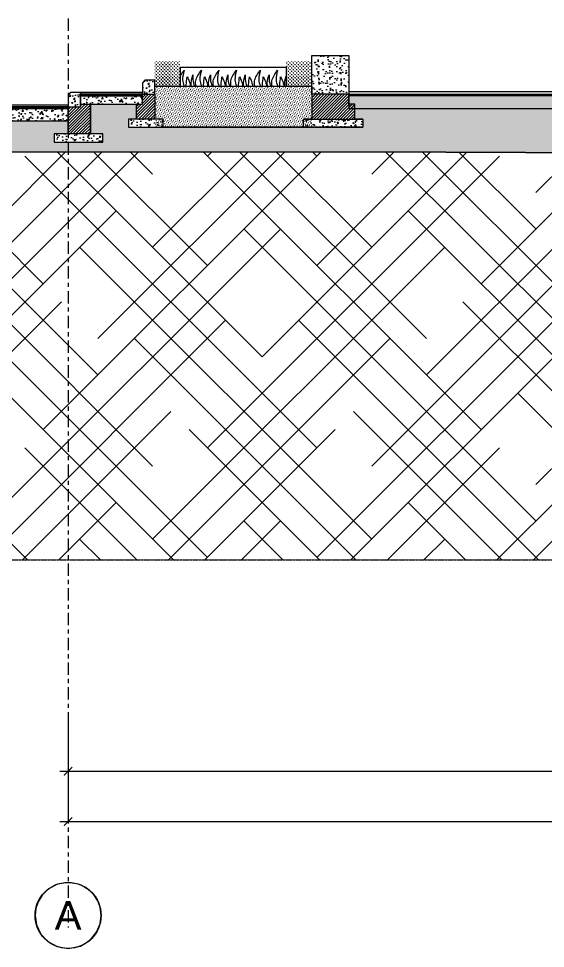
# Model space of a CAD drawing. Header units: millimetres. Extents: x 930469 to 1523124, y -120375 to 411163.
# Drawn here: x 1397319 to 1403696, y -17930 to -6667 of the extents above; entities that cross this region are included whole.
import ezdxf
from ezdxf.enums import TextEntityAlignment as Align
from ezdxf.xclip import XClip

# ---------------------------------------------------------------- set-up
doc = ezdxf.new("R2010")
doc.units = ezdxf.units.MM
doc.set_wipeout_variables(frame=1)
doc.linetypes.add('CENTER', pattern=[3, 1.5, -0.5, 0.5, -0.5])
doc.layers.get('0').update_dxf_attribs({"color": 8, "lineweight": 0})
doc.layers.get('Defpoints').update_dxf_attribs({"color": 8, "lineweight": 0})
for name, color, linetype, lineweight in [('$0$KT-Tuong', 8, 'Continuous', 0), ('$1$KT-Hatch', 8, 'Continuous', 0), ('A-HATCH', 8, 'Continuous', 0), ('A-KY HIEU', 8, 'Continuous', 0), ('A-TRUC', 8, 'CENTER', 0), ('A1-DIM', 8, 'Continuous', 0), ('A1-HATCH', 8, 'Continuous', 0), ('A_COT VACH', 8, 'Continuous', 0), ('A_hoan thien', 8, 'Continuous', 0), ('cay', 8, 'Continuous', 0), ('HACHT', 8, 'Continuous', 0), ('Hatch Via he', 8, 'Continuous', 0), ('hoan thien', 8, 'Continuous', 0), ('i_Cay xanh', 8, 'Continuous', 0), ('i_hatch', 8, 'Continuous', 0), ('xr', 8, 'Continuous', 0)]:
    doc.layers.add(name, color=color, linetype=linetype, lineweight=lineweight)
doc.styles.add('A1-arial', font='arial_1.ttf', dxfattribs={"width": 0.8})
doc.styles.add('uv-abc', font='uv-abc.shx', dxfattribs={"width": 0.85})
doc.dimstyles.new('CNC-Dim-100', dxfattribs={"dimscale": 0, "dimtxt": 250, "dimasz": 100, "dimexe": 1, "dimexo": 0, "dimgap": 50, "dimtad": 1, "dimdec": 0, "dimdsep": 46, "dimtxsty": 'uv-abc', "dimblk": 'ARCHTICK', "dimcen": 0.025, "dimdle": 100, "dimclrd": 1, "dimclre": 1, "dimclrt": 7, "dimadec": 0, "dimazin": 0, "dimtfac": 0.00072, "dimtdec": 0, "dimtix": 1, "dimtmove": 2, "dimatfit": 3, "dimfxl": 1, "dimtolj": 1, "dimarcsym": 0})
pattern_1 = [(0, (450761.453, 18476.955), (20, 20), [10, -30]), (90, (450766.453, 18471.955), (-20, 20), [10, -30])]

# ---------------------------------------------------------------- blocks, each defined once
blk = doc.blocks.new('Tag - Metric')
at = {"layer": 'xr'}
blk.add_lwpolyline([(0, 3.443), (-1.104, 3.261), (-2.059, 2.759), (-2.71, 2.124), (-3.133, 1.427), (-3.365, 0.727), (-3.443, 0), (-3.298, -0.988), (-2.832, -1.958), (-2.112, -2.719), (-1.155, -3.243), (0, -3.443), (1.284, -3.195), (2.286, -2.575), (2.964, -1.751), (3.329, -0.88), (3.443, 0), (3.338, 0.844), (3.082, 1.534), (2.652, 2.196), (1.843, 2.908), (1.07, 3.272), (0, 3.443)], close=True, dxfattribs=at)
blk.add_circle((0, 0), 3.443, dxfattribs=at)
at = {"layer": 'xr', "style": 'A1-arial', "flags": 8}
blk.add_attdef('1', text='', height=3, dxfattribs=at).set_placement((0, 0), align=Align.MIDDLE_CENTER)
blk = doc.blocks.new('_ArchTick')
at = {"const_width": 0.15}
blk.add_lwpolyline([(-0.5, -0.5), (0.5, 0.5)], dxfattribs=at)
blk = doc.blocks.new('*D30')
at = {"layer": 'A1-DIM', "ltscale": 3, "transparency": 16777216}
for p, q in [((1397918, -15133), (1397918, -15786)), ((1410468, -15133), (1410468, -15786)), ((1397818, -15785), (1410568, -15785))]:
    blk.add_line(p, q, dxfattribs=at)
at = {"layer": 'Defpoints', "ltscale": 3, "transparency": 16777216}
for p in [(1397918, -15133), (1410468, -15133), (1410468, -15785)]:
    blk.add_point(p, dxfattribs=at)
at = {"layer": 'A1-DIM', "ltscale": 3, "transparency": 16777216, "xscale": 100, "yscale": 100, "zscale": 100, "rotation": 180}
blk.add_blockref('_ArchTick', (1397918, -15785), dxfattribs=at)
at = {"layer": 'A1-DIM', "ltscale": 3, "transparency": 16777216, "xscale": 100, "yscale": 100, "zscale": 100}
blk.add_blockref('_ArchTick', (1410468, -15785), dxfattribs=at)
at = {"layer": 'A1-DIM', "ltscale": 3, "transparency": 16777216, "insert": (1404193, -15610), "char_height": 250, "attachment_point": 5, "style": 'uv-abc'}
blk.add_mtext('\\A1;12550', dxfattribs=at)
blk = doc.blocks.new('*D35')
at = {"layer": 'A1-DIM', "ltscale": 3, "transparency": 16777216}
for p, q in [((1397918, -15133), (1397918, -16396)), ((1478918, -15133), (1478918, -16396)), ((1397818, -16395), (1479018, -16395))]:
    blk.add_line(p, q, dxfattribs=at)
at = {"layer": 'Defpoints', "ltscale": 3, "transparency": 16777216}
for p in [(1397918, -15133), (1478918, -15133), (1478918, -16395)]:
    blk.add_point(p, dxfattribs=at)
at = {"layer": 'A1-DIM', "ltscale": 3, "transparency": 16777216, "xscale": 100, "yscale": 100, "zscale": 100, "rotation": 180}
blk.add_blockref('_ArchTick', (1397918, -16395), dxfattribs=at)
at = {"layer": 'A1-DIM', "ltscale": 3, "transparency": 16777216, "xscale": 100, "yscale": 100, "zscale": 100}
blk.add_blockref('_ArchTick', (1478918, -16395), dxfattribs=at)
at = {"layer": 'A1-DIM', "ltscale": 3, "transparency": 16777216, "insert": (1438418, -16220), "char_height": 250, "attachment_point": 5, "style": 'uv-abc'}
blk.add_mtext('\\A1;81000', dxfattribs=at)
blk = doc.blocks.new('co-cot-0860-01')
at = {"layer": 'xr', "ltscale": 10}
for points, knots in [([(22, 20), (22, 25), (23, 61), (28, 96), (33, 127)], [24.991807, 24.991807, 24.991807, 24.991807, 32.330722, 78.750219, 78.750219, 78.750219, 78.750219]), ([(33, 127), (41, 109), (57, 75), (69, 36), (70, 20)], [0, 0, 0, 0, 30.793887, 56.326002, 56.326002, 56.326002, 56.326002]), ([(94, 20), (94, 25), (95, 61), (100, 96), (105, 127)], [24.991807, 24.991807, 24.991807, 24.991807, 32.330722, 78.750219, 78.750219, 78.750219, 78.750219]), ([(105, 127), (113, 109), (129, 75), (141, 36), (141, 20)], [0, 0, 0, 0, 30.793887, 56.326002, 56.326002, 56.326002, 56.326002]), ([(166, 20), (163, 41), (159, 106), (201, 162), (231, 201)], [22.897425, 22.897425, 22.897425, 22.897425, 53.562226, 122.385185, 122.385185, 122.385185, 122.385185]), ([(231, 201), (220, 164), (204, 102), (221, 44), (231, 20)], [0, 0, 0, 0, 55.445229, 92.944784, 92.944784, 92.944784, 92.944784]), ([(254, 20), (254, 25), (256, 61), (261, 96), (265, 127)], [24.991807, 24.991807, 24.991807, 24.991807, 32.330722, 78.750219, 78.750219, 78.750219, 78.750219]), ([(265, 127), (274, 109), (289, 75), (302, 36), (302, 20)], [0, 0, 0, 0, 30.793887, 56.326002, 56.326002, 56.326002, 56.326002]), ([(332, 150), (331, 116), (330, 71), (346, 30), (350, 20)], [0, 0, 0, 0, 49.512922, 66.40933, 66.40933, 66.40933, 66.40933]), ([(366, 20), (363, 41), (358, 106), (401, 162), (430, 201)], [22.897425, 22.897425, 22.897425, 22.897425, 53.562226, 122.385185, 122.385185, 122.385185, 122.385185]), ([(430, 201), (420, 164), (403, 102), (421, 44), (431, 20)], [0, 0, 0, 0, 55.445229, 92.944784, 92.944784, 92.944784, 92.944784]), ([(454, 20), (454, 25), (455, 61), (460, 96), (465, 127)], [24.991807, 24.991807, 24.991807, 24.991807, 32.330722, 78.750219, 78.750219, 78.750219, 78.750219]), ([(465, 127), (473, 109), (489, 75), (501, 36), (502, 20)], [0, 0, 0, 0, 30.793887, 56.326002, 56.326002, 56.326002, 56.326002]), ([(534, 150), (533, 116), (532, 71), (548, 30), (552, 20)], [0, 0, 0, 0, 49.512922, 66.40933, 66.40933, 66.40933, 66.40933]), ([(568, 20), (565, 41), (560, 106), (603, 162), (632, 201)], [22.897425, 22.897425, 22.897425, 22.897425, 53.562226, 122.385185, 122.385185, 122.385185, 122.385185]), ([(632, 201), (622, 164), (605, 102), (623, 44), (633, 20)], [0, 0, 0, 0, 55.445229, 92.944784, 92.944784, 92.944784, 92.944784]), ([(656, 20), (656, 25), (657, 61), (662, 96), (667, 127)], [24.991807, 24.991807, 24.991807, 24.991807, 32.330722, 78.750219, 78.750219, 78.750219, 78.750219]), ([(667, 127), (675, 109), (691, 75), (703, 36), (704, 20)], [0, 0, 0, 0, 30.793887, 56.326002, 56.326002, 56.326002, 56.326002]), ([(728, 20), (725, 41), (721, 106), (763, 162), (793, 201)], [22.897425, 22.897425, 22.897425, 22.897425, 53.562226, 122.385185, 122.385185, 122.385185, 122.385185]), ([(793, 201), (783, 164), (766, 102), (783, 44), (793, 20)], [0, 0, 0, 0, 55.445229, 92.944784, 92.944784, 92.944784, 92.944784]), ([(816, 20), (816, 25), (818, 61), (823, 96), (827, 127)], [24.991807, 24.991807, 24.991807, 24.991807, 32.330722, 78.750219, 78.750219, 78.750219, 78.750219]), ([(827, 127), (836, 109), (851, 75), (864, 36), (864, 20)], [0, 0, 0, 0, 30.793887, 56.326002, 56.326002, 56.326002, 56.326002]), ([(894, 150), (893, 116), (892, 71), (908, 30), (912, 20)], [0, 0, 0, 0, 49.512922, 66.40933, 66.40933, 66.40933, 66.40933]), ([(928, 20), (925, 41), (921, 106), (963, 162), (992, 201)], [22.897425, 22.897425, 22.897425, 22.897425, 53.562226, 122.385185, 122.385185, 122.385185, 122.385185]), ([(992, 201), (982, 164), (965, 102), (983, 44), (993, 20)], [0, 0, 0, 0, 55.445229, 92.944784, 92.944784, 92.944784, 92.944784]), ([(1016, 20), (1016, 25), (1017, 61), (1023, 96), (1027, 127)], [24.991807, 24.991807, 24.991807, 24.991807, 32.330722, 78.750219, 78.750219, 78.750219, 78.750219]), ([(1027, 127), (1035, 109), (1051, 75), (1063, 36), (1064, 20)], [0, 0, 0, 0, 30.793887, 56.326002, 56.326002, 56.326002, 56.326002]), ([(1096, 150), (1095, 116), (1094, 71), (1110, 30), (1114, 20)], [0, 0, 0, 0, 49.512922, 66.40933, 66.40933, 66.40933, 66.40933]), ([(1130, 20), (1127, 41), (1123, 106), (1165, 162), (1194, 201)], [22.897425, 22.897425, 22.897425, 22.897425, 53.562226, 122.385185, 122.385185, 122.385185, 122.385185]), ([(1194, 201), (1184, 164), (1167, 102), (1185, 44), (1195, 20)], [0, 0, 0, 0, 55.445229, 92.944784, 92.944784, 92.944784, 92.944784]), ([(1218, 20), (1218, 25), (1220, 61), (1225, 96), (1229, 127)], [24.991807, 24.991807, 24.991807, 24.991807, 32.330722, 78.750219, 78.750219, 78.750219, 78.750219]), ([(1229, 127), (1237, 109), (1253, 75), (1265, 36), (1266, 20)], [0, 0, 0, 0, 30.793887, 56.326002, 56.326002, 56.326002, 56.326002]), ([(1298, 150), (1297, 116), (1296, 71), (1312, 30), (1316, 20)], [0, 0, 0, 0, 49.512922, 66.40933, 66.40933, 66.40933, 66.40933]), ([(1332, 20), (1329, 41), (1325, 106), (1367, 162), (1396, 201)], [22.897425, 22.897425, 22.897425, 22.897425, 53.562226, 122.385185, 122.385185, 122.385185, 122.385185]), ([(1396, 201), (1386, 164), (1369, 102), (1387, 44), (1397, 20)], [0, 0, 0, 0, 55.445229, 92.944784, 92.944784, 92.944784, 92.944784]), ([(1420, 20), (1420, 25), (1422, 61), (1427, 96), (1431, 127)], [24.991807, 24.991807, 24.991807, 24.991807, 32.330722, 78.750219, 78.750219, 78.750219, 78.750219]), ([(1431, 127), (1439, 109), (1455, 75), (1468, 36), (1468, 20)], [0, 0, 0, 0, 30.793887, 56.326002, 56.326002, 56.326002, 56.326002]), ([(1498, 150), (1497, 116), (1496, 71), (1511, 30), (1516, 20)], [0, 0, 0, 0, 49.512922, 66.40933, 66.40933, 66.40933, 66.40933]), ([(1534, 20), (1534, 25), (1535, 61), (1540, 96), (1545, 127)], [24.991807, 24.991807, 24.991807, 24.991807, 32.330722, 78.750219, 78.750219, 78.750219, 78.750219]), ([(1545, 127), (1553, 109), (1569, 75), (1581, 36), (1582, 20)], [0, 0, 0, 0, 30.793887, 56.326002, 56.326002, 56.326002, 56.326002]), ([(1607, 20), (1603, 41), (1599, 106), (1641, 162), (1671, 201)], [22.897425, 22.897425, 22.897425, 22.897425, 53.562226, 122.385185, 122.385185, 122.385185, 122.385185]), ([(1671, 201), (1661, 164), (1644, 102), (1661, 44), (1671, 20)], [0, 0, 0, 0, 55.445229, 92.944784, 92.944784, 92.944784, 92.944784]), ([(1694, 20), (1694, 25), (1696, 61), (1701, 96), (1705, 127)], [24.991807, 24.991807, 24.991807, 24.991807, 32.330722, 78.750219, 78.750219, 78.750219, 78.750219]), ([(1705, 127), (1714, 109), (1729, 75), (1742, 36), (1742, 20)], [0, 0, 0, 0, 30.793887, 56.326002, 56.326002, 56.326002, 56.326002]), ([(1772, 150), (1771, 116), (1770, 71), (1786, 30), (1790, 20)], [0, 0, 0, 0, 49.512922, 66.40933, 66.40933, 66.40933, 66.40933]), ([(1806, 20), (1803, 41), (1799, 106), (1841, 162), (1870, 201)], [22.897425, 22.897425, 22.897425, 22.897425, 53.562226, 122.385185, 122.385185, 122.385185, 122.385185]), ([(1870, 201), (1860, 164), (1843, 102), (1861, 44), (1871, 20)], [0, 0, 0, 0, 55.445229, 92.944784, 92.944784, 92.944784, 92.944784]), ([(1894, 20), (1894, 25), (1896, 61), (1901, 96), (1905, 127)], [24.991807, 24.991807, 24.991807, 24.991807, 32.330722, 78.750219, 78.750219, 78.750219, 78.750219]), ([(1905, 127), (1913, 109), (1929, 75), (1942, 36), (1942, 20)], [0, 0, 0, 0, 30.793887, 56.326002, 56.326002, 56.326002, 56.326002]), ([(1974, 150), (1973, 116), (1972, 71), (1988, 30), (1992, 20)], [0, 0, 0, 0, 49.512922, 66.40933, 66.40933, 66.40933, 66.40933]), ([(2008, 20), (2005, 41), (2001, 106), (2043, 162), (2072, 201)], [22.897425, 22.897425, 22.897425, 22.897425, 53.562226, 122.385185, 122.385185, 122.385185, 122.385185]), ([(2072, 201), (2062, 164), (2045, 102), (2063, 44), (2073, 20)], [0, 0, 0, 0, 55.445229, 92.944784, 92.944784, 92.944784, 92.944784]), ([(2096, 20), (2096, 25), (2098, 61), (2103, 96), (2107, 127)], [24.991807, 24.991807, 24.991807, 24.991807, 32.330722, 78.750219, 78.750219, 78.750219, 78.750219]), ([(2107, 127), (2115, 109), (2131, 75), (2144, 36), (2144, 20)], [0, 0, 0, 0, 30.793887, 56.326002, 56.326002, 56.326002, 56.326002]), ([(2176, 150), (2175, 116), (2174, 71), (2190, 30), (2194, 20)], [0, 0, 0, 0, 49.512922, 66.40933, 66.40933, 66.40933, 66.40933]), ([(2210, 20), (2207, 41), (2203, 106), (2245, 162), (2274, 201)], [22.897425, 22.897425, 22.897425, 22.897425, 53.562226, 122.385185, 122.385185, 122.385185, 122.385185]), ([(2274, 201), (2264, 164), (2248, 102), (2265, 44), (2275, 20)], [0, 0, 0, 0, 55.445229, 92.944784, 92.944784, 92.944784, 92.944784]), ([(2298, 20), (2298, 25), (2300, 61), (2305, 96), (2309, 127)], [24.991807, 24.991807, 24.991807, 24.991807, 32.330722, 78.750219, 78.750219, 78.750219, 78.750219]), ([(2309, 127), (2317, 109), (2333, 75), (2346, 36), (2346, 20)], [0, 0, 0, 0, 30.793887, 56.326002, 56.326002, 56.326002, 56.326002]), ([(2376, 150), (2375, 116), (2374, 71), (2389, 30), (2394, 20)], [0, 0, 0, 0, 49.512922, 66.40933, 66.40933, 66.40933, 66.40933]), ([(2412, 20), (2412, 25), (2414, 61), (2419, 96), (2423, 127)], [24.991807, 24.991807, 24.991807, 24.991807, 32.330722, 78.750219, 78.750219, 78.750219, 78.750219]), ([(2423, 127), (2431, 109), (2447, 75), (2460, 36), (2460, 20)], [0, 0, 0, 0, 30.793887, 56.326002, 56.326002, 56.326002, 56.326002]), ([(2485, 20), (2481, 41), (2477, 106), (2519, 162), (2549, 201)], [22.897425, 22.897425, 22.897425, 22.897425, 53.562226, 122.385185, 122.385185, 122.385185, 122.385185]), ([(2549, 201), (2539, 164), (2522, 102), (2540, 44), (2549, 20)], [0, 0, 0, 0, 55.445229, 92.944784, 92.944784, 92.944784, 92.944784]), ([(2572, 20), (2572, 25), (2574, 61), (2579, 96), (2583, 127)], [24.991807, 24.991807, 24.991807, 24.991807, 32.330722, 78.750219, 78.750219, 78.750219, 78.750219]), ([(2583, 127), (2592, 109), (2607, 75), (2620, 36), (2620, 20)], [0, 0, 0, 0, 30.793887, 56.326002, 56.326002, 56.326002, 56.326002]), ([(2650, 150), (2649, 116), (2648, 71), (2664, 30), (2669, 20)], [0, 0, 0, 0, 49.512922, 66.40933, 66.40933, 66.40933, 66.40933]), ([(2684, 20), (2681, 41), (2677, 106), (2719, 162), (2748, 201)], [22.897425, 22.897425, 22.897425, 22.897425, 53.562226, 122.385185, 122.385185, 122.385185, 122.385185]), ([(2748, 201), (2738, 164), (2722, 102), (2739, 44), (2749, 20)], [0, 0, 0, 0, 55.445229, 92.944784, 92.944784, 92.944784, 92.944784]), ([(2772, 20), (2772, 25), (2774, 61), (2779, 96), (2783, 127)], [24.991807, 24.991807, 24.991807, 24.991807, 32.330722, 78.750219, 78.750219, 78.750219, 78.750219]), ([(2783, 127), (2791, 109), (2807, 75), (2820, 36), (2820, 20)], [0, 0, 0, 0, 30.793887, 56.326002, 56.326002, 56.326002, 56.326002]), ([(2852, 150), (2851, 116), (2850, 71), (2866, 30), (2871, 20)], [0, 0, 0, 0, 49.512922, 66.40933, 66.40933, 66.40933, 66.40933]), ([(2886, 20), (2883, 41), (2879, 106), (2921, 162), (2950, 201)], [22.897425, 22.897425, 22.897425, 22.897425, 53.562226, 122.385185, 122.385185, 122.385185, 122.385185]), ([(2950, 201), (2940, 164), (2924, 102), (2941, 44), (2951, 20)], [0, 0, 0, 0, 55.445229, 92.944784, 92.944784, 92.944784, 92.944784]), ([(2974, 20), (2974, 25), (2976, 61), (2981, 96), (2985, 127)], [24.991807, 24.991807, 24.991807, 24.991807, 32.330722, 78.750219, 78.750219, 78.750219, 78.750219]), ([(2985, 127), (2993, 109), (3009, 75), (3022, 36), (3022, 20)], [0, 0, 0, 0, 30.793887, 56.326002, 56.326002, 56.326002, 56.326002]), ([(3054, 150), (3053, 116), (3052, 71), (3068, 30), (3073, 20)], [0, 0, 0, 0, 49.512922, 66.40933, 66.40933, 66.40933, 66.40933]), ([(3107, 20), (3107, 25), (3109, 61), (3114, 96), (3118, 127)], [24.991807, 24.991807, 24.991807, 24.991807, 32.330722, 78.750219, 78.750219, 78.750219, 78.750219]), ([(3118, 127), (3127, 109), (3142, 75), (3155, 36), (3155, 20)], [0, 0, 0, 0, 30.793887, 56.326002, 56.326002, 56.326002, 56.326002]), ([(3188, 150), (3187, 116), (3185, 71), (3201, 30), (3206, 20)], [0, 0, 0, 0, 49.512922, 66.40933, 66.40933, 66.40933, 66.40933]), ([(3222, 20), (3218, 41), (3214, 106), (3256, 162), (3286, 201)], [22.897425, 22.897425, 22.897425, 22.897425, 53.562226, 122.385185, 122.385185, 122.385185, 122.385185]), ([(3286, 201), (3276, 164), (3259, 102), (3277, 44), (3286, 20)], [0, 0, 0, 0, 55.445229, 92.944784, 92.944784, 92.944784, 92.944784]), ([(3309, 20), (3309, 25), (3311, 61), (3316, 96), (3320, 127)], [24.991807, 24.991807, 24.991807, 24.991807, 32.330722, 78.750219, 78.750219, 78.750219, 78.750219]), ([(3320, 127), (3329, 109), (3344, 75), (3357, 36), (3357, 20)], [0, 0, 0, 0, 30.793887, 56.326002, 56.326002, 56.326002, 56.326002]), ([(3390, 150), (3389, 116), (3387, 71), (3403, 30), (3408, 20)], [0, 0, 0, 0, 49.512922, 66.40933, 66.40933, 66.40933, 66.40933]), ([(3434, 20), (3431, 41), (3427, 106), (3469, 162), (3499, 201)], [22.897425, 22.897425, 22.897425, 22.897425, 53.562226, 122.385185, 122.385185, 122.385185, 122.385185]), ([(3499, 201), (3489, 164), (3472, 102), (3489, 44), (3499, 20)], [0, 0, 0, 0, 55.445229, 92.944784, 92.944784, 92.944784, 92.944784]), ([(3522, 20), (3522, 25), (3524, 61), (3529, 96), (3533, 127)], [24.991807, 24.991807, 24.991807, 24.991807, 32.330722, 78.750219, 78.750219, 78.750219, 78.750219]), ([(3533, 127), (3542, 109), (3557, 75), (3570, 36), (3570, 20)], [0, 0, 0, 0, 30.793887, 56.326002, 56.326002, 56.326002, 56.326002]), ([(3603, 150), (3601, 116), (3600, 71), (3616, 30), (3621, 20)], [0, 0, 0, 0, 49.512922, 66.40933, 66.40933, 66.40933, 66.40933]), ([(3636, 20), (3633, 41), (3629, 106), (3671, 162), (3701, 201)], [22.897425, 22.897425, 22.897425, 22.897425, 53.562226, 122.385185, 122.385185, 122.385185, 122.385185]), ([(3701, 201), (3691, 164), (3674, 102), (3691, 44), (3701, 20)], [0, 0, 0, 0, 55.445229, 92.944784, 92.944784, 92.944784, 92.944784]), ([(3724, 20), (3724, 25), (3726, 61), (3731, 96), (3735, 127)], [24.991807, 24.991807, 24.991807, 24.991807, 32.330722, 78.750219, 78.750219, 78.750219, 78.750219]), ([(3735, 127), (3744, 109), (3759, 75), (3772, 36), (3772, 20)], [0, 0, 0, 0, 30.793887, 56.326002, 56.326002, 56.326002, 56.326002]), ([(3797, 20), (3794, 41), (3789, 106), (3832, 162), (3861, 201)], [22.897425, 22.897425, 22.897425, 22.897425, 53.562226, 122.385185, 122.385185, 122.385185, 122.385185]), ([(3861, 201), (3851, 164), (3834, 102), (3852, 44), (3861, 20)], [0, 0, 0, 0, 55.445229, 92.944784, 92.944784, 92.944784, 92.944784]), ([(3884, 20), (3885, 25), (3886, 61), (3891, 96), (3896, 127)], [24.991807, 24.991807, 24.991807, 24.991807, 32.330722, 78.750219, 78.750219, 78.750219, 78.750219]), ([(3896, 127), (3904, 109), (3919, 75), (3932, 36), (3932, 20)], [0, 0, 0, 0, 30.793887, 56.326002, 56.326002, 56.326002, 56.326002]), ([(3963, 150), (3962, 116), (3960, 71), (3976, 30), (3981, 20)], [0, 0, 0, 0, 49.512922, 66.40933, 66.40933, 66.40933, 66.40933]), ([(3997, 20), (3993, 41), (3989, 106), (4031, 162), (4061, 201)], [22.897425, 22.897425, 22.897425, 22.897425, 53.562226, 122.385185, 122.385185, 122.385185, 122.385185]), ([(4061, 201), (4051, 164), (4034, 102), (4051, 44), (4061, 20)], [0, 0, 0, 0, 55.445229, 92.944784, 92.944784, 92.944784, 92.944784]), ([(4084, 20), (4084, 25), (4086, 61), (4091, 96), (4095, 127)], [24.991807, 24.991807, 24.991807, 24.991807, 32.330722, 78.750219, 78.750219, 78.750219, 78.750219]), ([(4095, 127), (4104, 109), (4119, 75), (4132, 36), (4132, 20)], [0, 0, 0, 0, 30.793887, 56.326002, 56.326002, 56.326002, 56.326002]), ([(4165, 150), (4164, 116), (4162, 71), (4178, 30), (4183, 20)], [0, 0, 0, 0, 49.512922, 66.40933, 66.40933, 66.40933, 66.40933]), ([(4199, 20), (4195, 41), (4191, 106), (4233, 162), (4263, 201)], [22.897425, 22.897425, 22.897425, 22.897425, 53.562226, 122.385185, 122.385185, 122.385185, 122.385185]), ([(4263, 201), (4253, 164), (4236, 102), (4253, 44), (4263, 20)], [0, 0, 0, 0, 55.445229, 92.944784, 92.944784, 92.944784, 92.944784]), ([(4286, 20), (4286, 25), (4288, 61), (4293, 96), (4297, 127)], [24.991807, 24.991807, 24.991807, 24.991807, 32.330722, 78.750219, 78.750219, 78.750219, 78.750219]), ([(4297, 127), (4306, 109), (4321, 75), (4334, 36), (4334, 20)], [0, 0, 0, 0, 30.793887, 56.326002, 56.326002, 56.326002, 56.326002]), ([(4367, 150), (4366, 116), (4364, 71), (4380, 30), (4385, 20)], [0, 0, 0, 0, 49.512922, 66.40933, 66.40933, 66.40933, 66.40933]), ([(4401, 20), (4397, 41), (4393, 106), (4435, 162), (4465, 201)], [22.897425, 22.897425, 22.897425, 22.897425, 53.562226, 122.385185, 122.385185, 122.385185, 122.385185]), ([(4465, 201), (4455, 164), (4438, 102), (4456, 44), (4465, 20)], [0, 0, 0, 0, 55.445229, 92.944784, 92.944784, 92.944784, 92.944784]), ([(4488, 20), (4488, 25), (4490, 61), (4495, 96), (4499, 127)], [24.991807, 24.991807, 24.991807, 24.991807, 32.330722, 78.750219, 78.750219, 78.750219, 78.750219]), ([(4499, 127), (4508, 109), (4523, 75), (4536, 36), (4536, 20)], [0, 0, 0, 0, 30.793887, 56.326002, 56.326002, 56.326002, 56.326002]), ([(4566, 150), (4565, 116), (4564, 71), (4580, 30), (4584, 20)], [0, 0, 0, 0, 49.512922, 66.40933, 66.40933, 66.40933, 66.40933]), ([(4602, 20), (4602, 25), (4604, 61), (4609, 96), (4613, 127)], [24.991807, 24.991807, 24.991807, 24.991807, 32.330722, 78.750219, 78.750219, 78.750219, 78.750219]), ([(4613, 127), (4622, 109), (4637, 75), (4650, 36), (4650, 20)], [0, 0, 0, 0, 30.793887, 56.326002, 56.326002, 56.326002, 56.326002])]:
    blk.add_open_spline(points, degree=3, knots=knots, dxfattribs=at)
for points in [[(312, 20), (303, 60), (318, 105), (332, 150)], [(514, 20), (505, 60), (520, 105), (534, 150)], [(874, 20), (865, 60), (880, 105), (894, 150)], [(1076, 20), (1067, 60), (1082, 105), (1096, 150)], [(1278, 20), (1269, 60), (1284, 105), (1298, 150)], [(1478, 20), (1469, 60), (1484, 105), (1498, 150)], [(1753, 20), (1744, 60), (1758, 105), (1772, 150)], [(1955, 20), (1946, 60), (1960, 105), (1974, 150)], [(2157, 20), (2148, 60), (2162, 105), (2176, 150)], [(2356, 20), (2347, 60), (2362, 105), (2376, 150)], [(2631, 20), (2622, 60), (2636, 105), (2650, 150)], [(2833, 20), (2824, 60), (2838, 105), (2852, 150)], [(3035, 20), (3026, 60), (3040, 105), (3054, 150)], [(3168, 20), (3159, 60), (3173, 105), (3188, 150)], [(3370, 20), (3361, 60), (3375, 105), (3390, 150)], [(3583, 20), (3574, 60), (3588, 105), (3603, 150)], [(3943, 20), (3934, 60), (3948, 105), (3963, 150)], [(4145, 20), (4136, 60), (4150, 105), (4165, 150)], [(4347, 20), (4338, 60), (4352, 105), (4367, 150)], [(4547, 20), (4538, 60), (4552, 105), (4566, 150)]]:
    blk.add_open_spline(points, degree=3, dxfattribs=at)

msp = doc.modelspace()

# ---------------------------------------------------------------- hatches: boundary and pattern name
at = {"layer": '$1$KT-Hatch', "ltscale": 3}
h = msp.add_hatch(dxfattribs=at)
h.set_pattern_fill('HOUND', color=256, scale=5000, angle=45)
h.set_pattern_definition([(45, (382032.3, -39047.4), (662.91261, 1104.85435), [5000, -2500]), (135, (382032.3, -39047.4), (662.91261, -1104.85435), [5000, -2500])])
h.paths.add_polyline_path([(1480617.7, -8783.8), (1479387.7, -8783.8), (1463043.1, -8783.8), (1449201.7, -8354.3), (1443069.2, -8353.8), (1441841.2, -8366.4), (1437837.7, -9777.6), (1437837.7, -9991.2), (1435641.7, -9991.2), (1431233, -11547.2), (1431237.7, -12153.8), (1421597.7, -12153.8), (1421602.5, -11547.2), (1417193.8, -9991.2), (1414997.7, -9991.2), (1414997.7, -9727.6), (1410995.8, -8317.2), (1409767.1, -8317.2), (1406566.5, -8303.8), (1401787.1, -8283.8), (1396217.7, -8283.8), (1396217.7, -13223), (1480617.7, -13223)])
at = {"layer": 'A1-HATCH', "ltscale": 3}
h = msp.add_hatch(dxfattribs=at)
h.set_pattern_fill('AR-CONC', color=256, scale=20)
h.set_pattern_definition([(50, (265829.03, -82321.67), (143.452037, -12.550427), [15, -165]), (355, (265829.03, -82321.67), (-27.750267, 150.438427), [12, -132]), (100.4514, (265840.98, -82322.72), (115.701876, 137.887908), [12.748038, -140.228422]), (46.1842, (265829.03, -82281.67), (213.44821, -33.103803), [22.5, -247.5]), (96.6356, (265846.82, -82284.43), (186.93254, 194.823574), [19.122058, -210.3426]), (351.1842, (265829.03, -82281.67), (186.93239, 194.82372), [18, -198]), (21, (265849.03, -82291.67), (119.38141, -80.523778), [15, -165]), (326, (265849.03, -82291.67), (48.663066, 145.030009), [12, -132]), (71.4514, (265858.98, -82298.38), (168.044526, 64.5061), [12.748038, -140.228422]), (37.5, (265829.03, -82321.673), (2.431971, 66.5787708), [0, -130.4, 0, -134, 0, -132.5]), (7.5, (265829.03, -82321.67), (52.6139075, 78.8823424), [0, -76.4, 0, -127.4, 0, -50.5]), (327.5, (265784.43, -82321.673), (106.7644872, -4.5109743), [0, -50, 0, -156, 0, -207]), (317.5, (265764.43, -82321.67), (116.637234, 20.0209965), [0, -65, 0, -103.6, 0, -147])])
h.paths.add_polyline_path([(1397917.7, -7733.8), (1398067.7, -7733.8), (1398067.7, -7563.8), (1397947.7, -7563.8), (1397917.7, -7593.8)])
h = msp.add_hatch(dxfattribs=at)
h.set_pattern_fill('AR-CONC', color=256, scale=20)
h.set_pattern_definition([(50, (371359.2, -38275.32), (143.452037, -12.550427), [15, -165]), (355, (371359.2, -38275.32), (-27.750267, 150.438427), [12, -132]), (100.4514, (371371.15, -38276.36), (115.701876, 137.887908), [12.748038, -140.228422]), (46.1842, (371359.2, -38235.32), (213.44821, -33.103803), [22.5, -247.5]), (96.6356, (371376.98, -38238.07), (186.93254, 194.823574), [19.122058, -210.3426]), (351.1842, (371359.2, -38235.32), (186.93239, 194.82372), [18, -198]), (21, (371379.2, -38245.32), (119.38141, -80.523778), [15, -165]), (326, (371379.2, -38245.32), (48.663066, 145.03001), [12, -132]), (71.4514, (371389.14, -38252.03), (168.044526, 64.5061), [12.748038, -140.228422]), (37.5, (371359.196, -38275.316), (2.431971, 66.5787708), [0, -130.4, 0, -134, 0, -132.5]), (7.5, (371359.196, -38275.316), (52.6139075, 78.8823424), [0, -76.4, 0, -127.4, 0, -50.5]), (327.5, (371314.596, -38275.316), (106.7644872, -4.5109743), [0, -50, 0, -156, 0, -207]), (317.5, (371294.6, -38275.32), (116.637234, 20.0209965), [0, -65, 0, -103.6, 0, -147])])
h.paths.add_polyline_path([(1397917.7, -7753.8), (1396217.7, -7753.8), (1396217.7, -7903.8), (1397917.7, -7903.8)])
h = msp.add_hatch(dxfattribs=at)
h.set_pattern_fill('AR-CONC', color=256, scale=20)
h.set_pattern_definition([(50, (285460.14, -14346.06), (143.452037, -12.550427), [15, -165]), (355, (285460.14, -14346.06), (-27.750267, 150.438427), [12, -132]), (100.4514, (285472.1, -14347.1), (115.701876, 137.887908), [12.748038, -140.228422]), (46.1842, (285460.14, -14306.06), (213.44821, -33.103803), [22.5, -247.5]), (96.6356, (285477.93, -14308.82), (186.93254, 194.823574), [19.122058, -210.3426]), (351.1842, (285460.14, -14306.06), (186.93239, 194.82372), [18, -198]), (21, (285480.14, -14316.06), (119.38141, -80.523778), [15, -165]), (326, (285480.14, -14316.06), (48.663066, 145.030009), [12, -132]), (71.4514, (285490.09, -14322.77), (168.044526, 64.5061), [12.748038, -140.228422]), (37.5, (285460.143, -14346.06), (2.431971, 66.5787708), [0, -130.4, 0, -134, 0, -132.5]), (7.5, (285460.14, -14346.06), (52.6139075, 78.8823424), [0, -76.4, 0, -127.4, 0, -50.5]), (327.5, (285415.543, -14346.06), (106.7644872, -4.5109743), [0, -50, 0, -156, 0, -207]), (317.5, (285395.54, -14346.06), (116.637234, 20.0209965), [0, -65, 0, -103.6, 0, -147])])
h.paths.add_polyline_path([(1398337.7, -8063.8), (1397747.7, -8063.8), (1397747.7, -8163.8), (1398337.7, -8163.8)])
at = {"layer": 'cay', "ltscale": 1000}
h = msp.add_hatch(dxfattribs=at)
h.set_pattern_fill('CROSS', color=256, scale=80, style=0)
h.set_pattern_definition(pattern_1)
h.paths.add_polyline_path([(1398967.7, -7183.2), (1399267.7, -7183.2), (1399267.7, -7483.2), (1398967.7, -7483.2)])
h = msp.add_hatch(dxfattribs=at)
h.set_pattern_fill('CROSS', color=256, scale=80, style=0)
h.set_pattern_definition(pattern_1)
h.paths.add_polyline_path([(1400556.1, -7183.1), (1400856.1, -7183.1), (1400856.1, -7483.1), (1400556.1, -7483.1)])
at = {"layer": 'i_hatch'}
h = msp.add_hatch(dxfattribs=at)
h.set_pattern_fill('ANSI31', color=256, scale=200)
h.set_pattern_definition([(45, (285460.143, -14346.06), (-17.67766953, 17.67766953), [])])
h.paths.add_polyline_path([(1397917.7, -7733.8), (1398067.7, -7733.8), (1398067.7, -7703.8), (1398187.7, -7703.8), (1398187.7, -8063.8), (1397917.7, -8063.8), (1397917.7, -7883.8), (1397917.7, -7883.8)])

# ---------------------------------------------------------------- linework, layer by layer
at = {"layer": '$0$KT-Tuong'}
msp.add_lwpolyline([(1397917.7, -7883.8), (1397917.7, -7883.8), (1397917.7, -7733.8), (1398067.7, -7733.8), (1398067.7, -7703.8), (1398187.7, -7703.8), (1398187.7, -7883.8), (1398187.7, -8063.8), (1397917.7, -8063.8)], close=True, dxfattribs=at)
at = {"layer": 'A-TRUC', "ltscale": 100}
msp.add_lwpolyline([(1397917.7, -6666.6), (1397917.7, -17678.4)], dxfattribs=at)
at = {"layer": 'A-TRUC', "ltscale": 3}
for points in [[(1396217.7, -7903.8), (1397917.7, -7903.8), (1397917.7, -8063.8), (1397747.7, -8063.8), (1397747.7, -8163.8), (1398337.7, -8163.8), (1398337.7, -8063.8), (1398187.7, -8063.8), (1398187.7, -7703.8), (1398747.7, -7703.8), (1398747.7, -7883.8), (1398647.7, -7883.8), (1398647.7, -7983.8), (1401487.7, -7983.8), (1401487.7, -7883.8), (1401387.7, -7883.8), (1401387.7, -7753.8), (1406867.7, -7753.8), (1406867.7, -8003.8), (1407367.7, -8003.8), (1407367.7, -7753.8), (1410067.7, -7753.8), (1410067.7, -8103.8), (1410747.7, -8103.8)], [(1411047.7, -8317.2), (1409767.7, -8317.2), (1406567.7, -8303.8), (1401787.7, -8283.8), (1396217.7, -8283.8)]]:
    msp.add_lwpolyline(points, dxfattribs=at)
msp.add_lwpolyline([(1480617.7, -8783.8), (1479387.7, -8783.8), (1463043.1, -8783.8), (1449201.7, -8354.3), (1443069.2, -8353.8), (1441841.2, -8366.4), (1437837.7, -9777.6), (1437837.7, -9991.2), (1435641.7, -9991.2), (1431233, -11547.2), (1431237.7, -12153.8), (1421597.7, -12153.8), (1421602.5, -11547.2), (1417193.8, -9991.2), (1414997.7, -9991.2), (1414997.7, -9727.6), (1410995.8, -8317.2), (1409767.1, -8317.2), (1406566.5, -8303.8), (1401787.1, -8283.8), (1396217.7, -8283.8), (1396217.7, -13223), (1480617.7, -13223)], close=True, dxfattribs=at)
at = {"layer": 'A_COT VACH', "ltscale": 3}
for points in [[(1397917.7, -7753.8), (1396217.7, -7753.8), (1396217.7, -7903.8), (1397917.7, -7903.8)], [(1398337.7, -8063.8), (1397747.7, -8063.8), (1397747.7, -8163.8), (1398337.7, -8163.8)]]:
    msp.add_lwpolyline(points, close=True, dxfattribs=at)
at = {"layer": 'A_hoan thien', "ltscale": 3}
for points in [[(1406817.7, -7553.8), (1401317.7, -7553.8)], [(1401317.7, -7583.8), (1406817.7, -7583.8)]]:
    msp.add_lwpolyline(points, dxfattribs=at)
for points in [[(1397917.7, -7713.8), (1396217.7, -7713.8), (1396217.7, -7733.8), (1397917.7, -7733.8)], [(1397917.7, -7733.8), (1396217.7, -7733.8), (1396217.7, -7753.8), (1397917.7, -7753.8)]]:
    msp.add_lwpolyline(points, close=True, dxfattribs=at)
at = {"layer": 'HACHT'}
msp.add_lwpolyline([(1398967.7, -7483.8), (1400867.7, -7483.8), (1400867.7, -7883.8), (1400767.7, -7883.8), (1400767.7, -7983.8), (1399067.7, -7983.8), (1399067.7, -7883.8), (1398967.7, -7883.8)], close=True, dxfattribs=at)
at = {"layer": 'hoan thien'}
msp.add_lwpolyline([(1397917.7, -7733.8), (1398067.7, -7733.8), (1398067.7, -7563.8), (1397947.7, -7563.8), (1397917.7, -7593.8)], close=True, dxfattribs=at)

# ---------------------------------------------------------------- block references
at = {"layer": 'i_Cay xanh', "extrusion": (0, 0, -1)}
ref = msp.add_blockref('co-cot-0860-01', (-1397568.4, -7503.9), dxfattribs=dict(at, xscale=-1.049999999988358, yscale=1.049999999988358, zscale=-1.049999999988358))
XClip(ref).set_block_clipping_path([(1624.5808068893, 19.0893205961), (2851.3468010635, 231.3627429126)])

# ---------------------------------------------------------------- dimensions: what is measured, and where the dimension line sits
at = {"layer": 'A1-DIM', "ltscale": 3}
for base, p2, picture, middle in [((1410467.7, -15785.1), (1410467.7, -15133.3), '*D30', (1404192.7, -15610.1)), ((1478917.7, -16394.9), (1478917.7, -15133.3), '*D35', (1438417.7, -16219.9))]:
    dim = msp.add_linear_dim(base=base, p1=(1397917.7, -15133.3), p2=p2, dimstyle='CNC-Dim-100', override={"dimscale": 1}, dxfattribs=at)
    dim.commit()
    dim.dimension.update_dxf_attribs({"geometry": picture, "text_midpoint": middle})

# ---------------------------------------------------------------- next in the draw order: block references
at = {"layer": 'A-KY HIEU'}
ref = msp.add_blockref('Tag - Metric', (1397917.7, -17530.4), dxfattribs=dict(at, xscale=116.1839529996136, yscale=116.1839529996136, zscale=116.1839529996136))
ref.add_attrib('DETAIL#', 'A', dxfattribs={"layer": '0', "height": 350, "style": 'A1-arial'}).set_placement((1397917.7, -17530.4), align=Align.MIDDLE_CENTER)

# ---------------------------------------------------------------- next in the draw order: wipeouts: each hides what was drawn before it
for points in [[(1398967.7, -7583.8), (1398967.7, -7883.8), (1399067.7, -7883.8), (1399067.7, -7983.8), (1398647.7, -7983.8), (1398647.7, -7883.8), (1398747.7, -7883.8), (1398747.7, -7703.8), (1398817.7, -7703.8), (1398817.7, -7583.8)], [(1400867.7, -7583.8), (1400867.7, -7883.8), (1400767.7, -7883.8), (1400767.7, -7983.8), (1401487.7, -7983.8), (1401487.7, -7883.8), (1401387.7, -7883.8), (1401387.7, -7703.8), (1401317.7, -7703.8), (1401317.7, -7583.8)]]:
    msp.add_wipeout(points).dxf.layer = 'i_hatch'

# ---------------------------------------------------------------- next in the draw order: hatches: boundary and pattern name
at = {"layer": 'A-HATCH', "ltscale": 3}
h = msp.add_hatch(dxfattribs=at)
h.set_pattern_fill('AR-SAND', color=256, scale=50, angle=135)
h.set_pattern_definition([(172.5, (285160.14, -14166.06), (-65.896356, -70.350659), [0, -76, 0, -85, 0, -81.25]), (142.5, (285160.14, -14166.06), (-162.348986, -37.206876), [0, -41, 0, -68.5, 0, -26.25]), (102.5, (285203.63, -14209.55), (-110.301619, 109.9014636), [0, -25, 0, -90, 0, -117.5]), (92.5, (285203.63, -14209.55), (-137.313143, 75.252108), [0, -12.5, 0, -59, 0, -67.5])])
h.paths.add_polyline_path([(1400867.7, -7113.8), (1401317.7, -7113.8), (1401317.7, -7583.8), (1400867.7, -7583.8)])
h = msp.add_hatch(dxfattribs=at)
h.set_pattern_fill('DOTS', color=256, scale=1000)
h.set_pattern_definition([(0, (382032.295, -39047.4), (31.25, 62.5), [0, -62.5])])
h.paths.add_polyline_path([(1480617.7, -8783.8), (1479387.7, -8783.8), (1463047.7, -8783.8), (1449206.4, -8354.3), (1443067.7, -8353.8), (1441787.7, -8366.9), (1437837.7, -9777.6), (1437837.7, -9991.2), (1435589.7, -9991.2), (1431233, -11547.2), (1431235.8, -12151.5), (1421599.3, -12148.7), (1421602.5, -11547.2), (1417245.8, -9991.2), (1414997.7, -9991.2), (1414997.7, -9727.6), (1411047.7, -8317.2), (1409767.7, -8317.2), (1406567.7, -8303.8), (1401787.7, -8283.8), (1396217.7, -8283.8), (1396217.7, -7903.8), (1397917.7, -7903.8), (1397917.7, -8063.8), (1397747.7, -8063.8), (1397747.7, -8163.8), (1398337.7, -8163.8), (1398337.7, -8063.8), (1398187.7, -8063.8), (1398187.7, -7703.8), (1398747.7, -7703.8), (1398747.7, -7883.8), (1398647.7, -7883.8), (1398647.7, -7983.8), (1401487.7, -7983.8), (1401487.7, -7883.8), (1401387.7, -7883.8), (1401387.7, -7753.8), (1406867.7, -7753.8), (1406867.7, -8003.8), (1407367.7, -8003.8), (1407367.7, -7753.8), (1410067.7, -7753.8), (1410067.7, -8103.8), (1410747.7, -8103.8), (1410747.7, -7941.2), (1415297.7, -9566.2), (1415297.7, -9691.2), (1417297.7, -9691.2), (1421897.7, -11334.1), (1421897.7, -11853.8), (1430937.7, -11853.8), (1430937.7, -11334.1), (1435537.7, -9691.2), (1437537.7, -9691.2), (1437537.7, -9566.2), (1442087.7, -7941.2), (1442087.7, -8103.8), (1442767.7, -8103.8), (1442767.7, -7753.8), (1445467.7, -7753.8), (1445467.7, -8003.8), (1445967.7, -8003.8), (1445967.7, -7753.8), (1449216.5, -7753.8), (1463446.9, -7993.4), (1463447.7, -8103.8), (1463347.7, -8103.8), (1463347.7, -8186.8), (1473867.7, -8183.8), (1473867.7, -8303.8), (1473767.7, -8303.8), (1473767.7, -8403.8), (1474187.7, -8403.8), (1474187.7, -8303.8), (1474087.7, -8303.8), (1474087.7, -8123.8), (1475447.7, -8123.8), (1475447.7, -8213.8), (1475447.7, -8303.8), (1475347.7, -8303.8), (1475347.7, -8403.8), (1478187.7, -8403.8), (1478187.7, -8383.8), (1478087.7, -8383.8), (1478087.7, -8203.8), (1478647.7, -8203.8), (1478647.7, -8563.8), (1478497.7, -8563.8), (1478497.7, -8663.8), (1479087.7, -8663.8), (1479087.7, -8563.8), (1478917.7, -8563.8), (1478917.7, -8403.8), (1480617.7, -8403.8)])
at = {"layer": 'A1-HATCH', "ltscale": 3}
h = msp.add_hatch(dxfattribs=at)
h.set_pattern_fill('AR-CONC', color=256, scale=20)
h.set_pattern_definition([(50, (266729.03, -82141.67), (143.452037, -12.550427), [15, -165]), (355, (266729.03, -82141.67), (-27.750267, 150.438427), [12, -132]), (100.4514, (266740.98, -82142.72), (115.701876, 137.887908), [12.748038, -140.228422]), (46.1842, (266729.03, -82101.67), (213.44821, -33.103803), [22.5, -247.5]), (96.6356, (266746.82, -82104.43), (186.93254, 194.823574), [19.122058, -210.3426]), (351.1842, (266729.03, -82101.67), (186.93239, 194.82372), [18, -198]), (21, (266749.03, -82111.67), (119.38141, -80.523778), [15, -165]), (326, (266749.03, -82111.67), (48.663066, 145.030009), [12, -132]), (71.4514, (266758.98, -82118.38), (168.044526, 64.5061), [12.748038, -140.228422]), (37.5, (266729.03, -82141.673), (2.431971, 66.5787708), [0, -130.4, 0, -134, 0, -132.5]), (7.5, (266729.03, -82141.67), (52.6139075, 78.8823424), [0, -76.4, 0, -127.4, 0, -50.5]), (327.5, (266684.43, -82141.673), (106.7644872, -4.5109743), [0, -50, 0, -156, 0, -207]), (317.5, (266664.43, -82141.67), (116.637234, 20.0209965), [0, -65, 0, -103.6, 0, -147])])
h.paths.add_polyline_path([(1398817.7, -7583.8), (1398967.7, -7583.8), (1398967.7, -7413.8), (1398847.7, -7413.8), (1398817.7, -7443.8)])
h = msp.add_hatch(dxfattribs=at)
h.set_pattern_fill('AR-CONC', color=256, scale=20)
h.set_pattern_definition([(50, (372324.2, -38125.32), (143.452037, -12.550427), [15, -165]), (355, (372324.2, -38125.32), (-27.750267, 150.438427), [12, -132]), (100.4514, (372336.15, -38126.36), (115.701876, 137.887908), [12.748038, -140.228422]), (46.1842, (372324.2, -38085.32), (213.44821, -33.103803), [22.5, -247.5]), (96.6356, (372341.98, -38088.07), (186.93254, 194.823574), [19.122058, -210.3426]), (351.1842, (372324.2, -38085.32), (186.93239, 194.82372), [18, -198]), (21, (372344.2, -38095.32), (119.38141, -80.523778), [15, -165]), (326, (372344.2, -38095.32), (48.663066, 145.03001), [12, -132]), (71.4514, (372354.14, -38102.03), (168.044526, 64.5061), [12.748038, -140.228422]), (37.5, (372324.196, -38125.316), (2.431971, 66.5787708), [0, -130.4, 0, -134, 0, -132.5]), (7.5, (372324.2, -38125.316), (52.6139075, 78.8823424), [0, -76.4, 0, -127.4, 0, -50.5]), (327.5, (372279.596, -38125.316), (106.7644872, -4.5109743), [0, -50, 0, -156, 0, -207]), (317.5, (372259.6, -38125.32), (116.637234, 20.0209965), [0, -65, 0, -103.6, 0, -147])])
h.paths.add_polyline_path([(1398817.7, -7603.8), (1398067.7, -7603.8), (1398067.7, -7703.8), (1398817.7, -7703.8)])
h = msp.add_hatch(dxfattribs=at)
h.set_pattern_fill('AR-CONC', color=256, scale=20)
h.set_pattern_definition([(50, (382032.3, -39047.4), (143.452037, -12.550427), [15, -165]), (355, (382032.3, -39047.4), (-27.750267, 150.438427), [12, -132]), (100.4514, (382044.25, -39048.45), (115.701876, 137.887908), [12.748038, -140.228422]), (46.1842, (382032.3, -39007.4), (213.44821, -33.103803), [22.5, -247.5]), (96.6356, (382050.08, -39010.16), (186.93254, 194.823574), [19.122058, -210.3426]), (351.1842, (382032.3, -39007.4), (186.93239, 194.82372), [18, -198]), (21, (382052.3, -39017.4), (119.38141, -80.523778), [15, -165]), (326, (382052.3, -39017.4), (48.663066, 145.03001), [12, -132]), (71.4514, (382062.24, -39024.11), (168.044526, 64.5061), [12.748038, -140.228422]), (37.5, (382032.295, -39047.4), (2.431971, 66.5787708), [0, -130.4, 0, -134, 0, -132.5]), (7.5, (382032.295, -39047.4), (52.6139075, 78.8823424), [0, -76.4, 0, -127.4, 0, -50.5]), (327.5, (381987.695, -39047.4), (106.7644872, -4.5109743), [0, -50, 0, -156, 0, -207]), (317.5, (381967.695, -39047.4), (116.637234, 20.0209965), [0, -65, 0, -103.6, 0, -147])])
h.paths.add_polyline_path([(1410067.7, -7603.8), (1407417.7, -7603.8), (1407417.7, -7653.8), (1407267.7, -7653.8), (1407267.7, -7903.8), (1406967.7, -7903.8), (1406967.7, -7653.8), (1406817.7, -7653.8), (1406817.7, -7603.8), (1401317.7, -7603.8), (1401317.7, -7753.8), (1406867.7, -7753.8), (1406867.7, -8003.8), (1407367.7, -8003.8), (1407367.7, -7753.8), (1410067.7, -7753.8)])
h = msp.add_hatch(dxfattribs=at)
h.set_pattern_fill('AR-CONC', color=256, scale=20)
h.set_pattern_definition([(50, (286360.14, -14166.06), (143.452037, -12.550427), [15, -165]), (355, (286360.14, -14166.06), (-27.750267, 150.438427), [12, -132]), (100.4514, (286372.1, -14167.1), (115.701876, 137.887908), [12.748038, -140.228422]), (46.1842, (286360.14, -14126.06), (213.44821, -33.103803), [22.5, -247.5]), (96.6356, (286377.93, -14128.82), (186.93254, 194.823574), [19.122058, -210.3426]), (351.1842, (286360.14, -14126.06), (186.93239, 194.82372), [18, -198]), (21, (286380.14, -14136.06), (119.38141, -80.523778), [15, -165]), (326, (286380.14, -14136.06), (48.663066, 145.030009), [12, -132]), (71.4514, (286390.09, -14142.77), (168.044526, 64.5061), [12.748038, -140.228422]), (37.5, (286360.143, -14166.06), (2.431971, 66.5787708), [0, -130.4, 0, -134, 0, -132.5]), (7.5, (286360.14, -14166.06), (52.6139075, 78.8823424), [0, -76.4, 0, -127.4, 0, -50.5]), (327.5, (286315.543, -14166.06), (106.7644872, -4.5109743), [0, -50, 0, -156, 0, -207]), (317.5, (286295.54, -14166.06), (116.637234, 20.0209965), [0, -65, 0, -103.6, 0, -147])])
h.paths.add_polyline_path([(1399067.7, -7883.8), (1398647.7, -7883.8), (1398647.7, -7983.8), (1399067.7, -7983.8)])
h = msp.add_hatch(dxfattribs=at)
h.set_pattern_fill('AR-CONC', color=256, scale=20)
h.set_pattern_definition([(50, (285160.14, -14166.06), (143.452037, -12.550427), [15, -165]), (355, (285160.14, -14166.06), (-27.750267, 150.438427), [12, -132]), (100.4514, (285172.1, -14167.1), (115.701876, 137.887908), [12.748038, -140.228422]), (46.1842, (285160.14, -14126.06), (213.44821, -33.103803), [22.5, -247.5]), (96.6356, (285177.93, -14128.82), (186.93254, 194.823574), [19.122058, -210.3426]), (351.1842, (285160.14, -14126.06), (186.93239, 194.82372), [18, -198]), (21, (285180.14, -14136.06), (119.38141, -80.523778), [15, -165]), (326, (285180.14, -14136.06), (48.663066, 145.030009), [12, -132]), (71.4514, (285190.09, -14142.77), (168.044526, 64.5061), [12.748038, -140.228422]), (37.5, (285160.143, -14166.06), (2.431971, 66.5787708), [0, -130.4, 0, -134, 0, -132.5]), (7.5, (285160.14, -14166.06), (52.6139075, 78.8823424), [0, -76.4, 0, -127.4, 0, -50.5]), (327.5, (285115.543, -14166.06), (106.7644872, -4.5109743), [0, -50, 0, -156, 0, -207]), (317.5, (285095.54, -14166.06), (116.637234, 20.0209965), [0, -65, 0, -103.6, 0, -147])])
h.paths.add_polyline_path([(1400767.7, -7883.8), (1401487.7, -7883.8), (1401487.7, -7983.8), (1400767.7, -7983.8)])
at = {"layer": 'Hatch Via he'}
h = msp.add_hatch(dxfattribs=at)
h.set_pattern_fill('DOTS', color=256, scale=400, angle=45, style=0)
h.set_pattern_definition([(45, (1377540.322, -59890.585), (-8.838835, 26.516504), [0, -25])])
h.paths.add_polyline_path([(1398967.7, -7483.8), (1400867.7, -7483.8), (1400867.7, -7983.8), (1398967.7, -7983.8)])
at = {"layer": 'i_hatch'}
h = msp.add_hatch(dxfattribs=at)
h.set_pattern_fill('ANSI31', color=256, scale=200)
h.set_pattern_definition([(45, (286360.143, -14166.06), (-17.67766953, 17.67766953), [])])
h.paths.add_polyline_path([(1398817.7, -7583.8), (1398967.7, -7583.8), (1398967.7, -7883.8), (1398817.7, -7883.8), (1398747.7, -7883.8), (1398747.7, -7703.8), (1398817.7, -7703.8)])
h = msp.add_hatch(dxfattribs=at)
h.set_pattern_fill('ANSI31', color=256, scale=200)
h.set_pattern_definition([(45, (1401247.728, -7883.83), (-17.6777, 17.6777), [])])
h.paths.add_polyline_path([(1401317.7, -7583.8), (1400867.7, -7583.8), (1400867.7, -7883.8), (1401247.7, -7883.8), (1401387.7, -7883.8), (1401387.7, -7703.8), (1401317.7, -7703.8)])

# ---------------------------------------------------------------- next in the draw order: linework, layer by layer
at = {"layer": '$0$KT-Tuong'}
for points in [[(1398747.7, -7703.8), (1398817.7, -7703.8), (1398817.7, -7583.8), (1398967.7, -7583.8), (1398967.7, -7883.8), (1398747.7, -7883.8)], [(1401317.7, -7703.8), (1401317.7, -7703.8), (1401317.7, -7583.8), (1400867.7, -7583.8), (1400867.7, -7883.8), (1401387.7, -7883.8), (1401387.7, -7703.8)]]:
    msp.add_lwpolyline(points, close=True, dxfattribs=at)
at = {"layer": 'A_COT VACH', "ltscale": 3}
for points in [[(1398817.7, -7603.8), (1398067.7, -7603.8), (1398067.7, -7703.8), (1398817.7, -7703.8)], [(1410067.7, -7603.8), (1407417.7, -7603.8), (1407417.7, -7653.8), (1407267.7, -7653.8), (1407267.7, -7903.8), (1406967.7, -7903.8), (1406967.7, -7653.8), (1406817.7, -7653.8), (1406817.7, -7603.8), (1401317.7, -7603.8), (1401317.7, -7753.8), (1406867.7, -7753.8), (1406867.7, -8003.8), (1407367.7, -8003.8), (1407367.7, -7753.8), (1410067.7, -7753.8)], [(1399067.7, -7883.8), (1398647.7, -7883.8), (1398647.7, -7983.8), (1399067.7, -7983.8)], [(1400767.7, -7883.8), (1401487.7, -7883.8), (1401487.7, -7983.8), (1400767.7, -7983.8)]]:
    msp.add_lwpolyline(points, close=True, dxfattribs=at)
at = {"layer": 'A_hoan thien', "ltscale": 3}
for points in [[(1400867.7, -7113.8), (1401317.7, -7113.8), (1401317.7, -7583.8), (1400867.7, -7583.8)], [(1398817.7, -7563.8), (1398067.7, -7563.8), (1398067.7, -7583.8), (1398817.7, -7583.8)], [(1398817.7, -7583.8), (1398067.7, -7583.8), (1398067.7, -7603.8), (1398817.7, -7603.8)]]:
    msp.add_lwpolyline(points, close=True, dxfattribs=at)
at = {"layer": 'hoan thien'}
msp.add_lwpolyline([(1398817.7, -7583.8), (1398967.7, -7583.8), (1398967.7, -7413.8), (1398847.7, -7413.8), (1398817.7, -7443.8)], close=True, dxfattribs=at)

doc.saveas('drawing.dxf')
